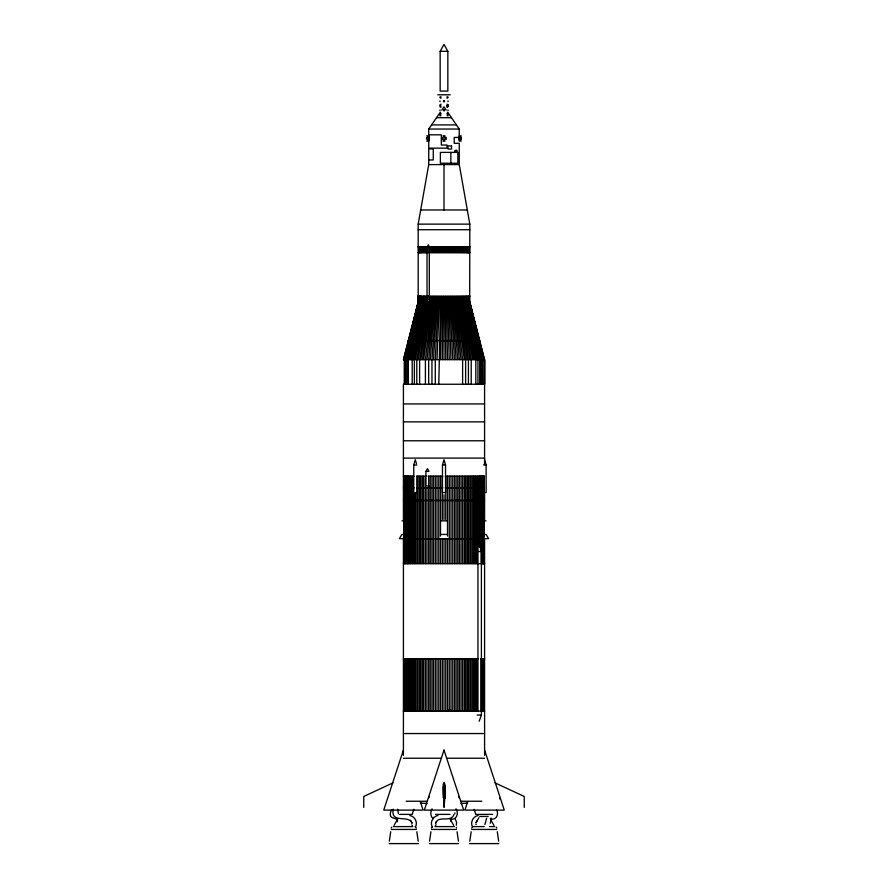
<?xml version="1.0" encoding="UTF-8"?>
<svg xmlns="http://www.w3.org/2000/svg" width="888" height="888" viewBox="0 0 888 888"><rect width="100%" height="100%" fill="white"/><g stroke="black" fill="none" stroke-linecap="round" stroke-linejoin="round"><path stroke-width="1.33" d="M444.866 797.524L444.044 807.392L443.223 786.857M442.291 359.618L442.89 296.037L444 296.037L444 359.618M440.492 359.618L441.769 296.037L440.659 296.037L438.794 384.238M436.985 359.618L439.549 296.037L438.428 296.037L435.275 359.618L435.286 384.238M435.764 823.398C437.717 814.807 450.971 823.054 453.868 814.673M433.499 359.618L437.329 296.037L436.274 296.037L431.945 359.618L431.945 384.238M439.982 104.717L439.982 106.826M448.018 106.804L448.018 104.74M428.738 136.142L426.839 135.753M389.321 841.214L390.698 831.767M429.559 841.214L430.935 831.767M469.796 841.214L471.173 831.767M430.225 359.618L435.253 296.037L434.199 296.037L428.682 359.618L428.682 384.238M426.95 359.618L433.178 301.853L433.178 296.037L432.123 296.037L432.123 301.853L425.408 359.618L425.408 384.238M450.616 821.111L451.182 818.514L450.571 818.991C456.465 820.623 459.14 813.097 455.966 808.813M490.265 823.298L491.419 818.514L490.809 818.991C496.092 820.49 499.223 814.196 496.603 809.923M423.709 359.618L431.113 301.853L431.113 296.037L430.203 296.037L430.203 301.853L422.422 359.618M426.873 138.14C431.457 140.992 425.263 135.731 428.238 137.662M461.127 138.65C456.443 135.809 463.003 141.225 459.584 139.005M486.613 818.214L484.915 824.441M443.245 784.337L444.044 782.539L444.755 783.749M420.901 359.618L429.337 301.853L429.337 296.037L428.56 296.037M428.416 301.853L419.613 359.618L419.613 384.238M418.082 359.618L427.55 301.853L427.55 296.037L426.629 296.037L426.629 301.853L416.794 359.618L416.805 384.238M439.982 113.786L440.06 114.696M418.181 246.82L418.181 224.131L428.738 164.591L428.738 148.907L433.266 148.907L433.266 159.951L428.738 159.951M415.295 359.618L425.785 301.853L425.785 296.037L425.052 296.037L425.052 301.853L414.374 359.618L414.374 384.238M413.142 359.618L424.409 301.853L424.409 296.037L423.676 296.037L423.687 301.853L412.21 359.618L412.21 384.238M456.343 825.318L456.554 822.321L455.167 818.792M410.978 359.618L423.043 301.853L423.043 296.037L422.311 296.037L422.322 301.853L410.045 359.618M408.846 359.618L421.689 301.853L421.156 296.037M407.492 359.618L420.823 301.853L420.29 296.037M406.116 359.618L419.969 301.853L419.969 296.037L419.491 301.853L405.605 359.618L405.616 384.238M439.982 100.844L439.982 101.643M439.982 109.912L439.982 110.7M448.018 101.643L448.018 100.844M448.063 105.983L447.497 106.549L447.208 105.772M448.018 110.7L448.018 109.912M404.728 384.238L404.728 359.618L418.581 303.197M404.795 359.618L419.114 301.853L419.114 296.037L418.059 296.037M404.262 384.238L404.262 359.618L418.614 301.853L418.614 296.037M418.326 301.853L403.807 359.618L418.326 301.853L418.237 296.037M404.329 359.618L418.814 301.853L418.914 296.037M418.526 296.037L418.526 301.853L403.84 359.618L406.116 350.749M407.725 344.422L409.701 336.608M410.378 333.932L418.526 301.853M418.181 252.636L418.181 301.853L403.418 359.618L484.648 359.618L484.648 384.238L403.418 384.238L403.418 519.558M448.018 97.769L448.018 96.936M416.783 492.596L413.764 492.596L413.764 464.99L415.295 459.74L416.45 463.669M442.457 464.99L444 459.74L445.543 464.99L445.543 492.596L442.457 492.596L442.457 464.99L445.543 464.99M413.819 809.268L412.199 814.385L399.545 814.385M476.112 822.521L476.967 820.934M403.418 750.083L383.738 810.111L423.088 810.111L420.524 802.286M467.477 802.286L464.912 810.111L504.262 810.111L484.582 750.083M428.66 798.012L429.404 796.425M440.948 104.129L440.426 105.772M440.948 113.198L440.781 114.608M447.053 98.346L447.075 96.77M447.053 107.415L447.219 106.005M391.397 809.923C386.513 821.578 399.456 815.983 397.325 821.822M432.034 808.813C430.358 811.632 430.036 816.938 433.477 818.692M479.154 721.211L481.407 715.073L481.407 563.647M391.153 828.049L391.697 827.15M431.39 828.049L432.523 826.761M471.628 828.049L472.76 826.761M439.982 96.936L439.982 97.769M460.828 138.572L460.184 139.061M435.331 825.629L435.897 824.952A2.52 0.844 -22.2 0 0 436.019 824.697M415.395 827.072C418.059 822.588 414.962 816.272 409.801 815.506M426.851 247.552L428.294 244.811L429.259 246.631M425.907 471.395L427.439 468.62L428.982 471.395L425.907 471.395L425.907 486.036L428.982 486.036M440.159 51.315L444 44.4L447.841 51.315L447.841 91.098L440.159 91.098L440.159 51.315L447.841 51.315M394.061 825.329L397.735 818.991M435.764 822.788L436.496 821.522M476.001 822.788L478.943 817.726M440.781 106.005L440.948 107.415M447.219 114.608L447.053 113.198M428.738 137.485L428.738 129.049L440.259 112.254M441.758 110.068L444 106.804L446.242 110.068M447.941 114.696L448.018 113.808M428.416 139.005L427.006 138.617M440.925 96.77L440.948 98.346M490.287 818.481L491.009 818.181M427.994 139.039L428.671 138.395L427.994 137.751M459.762 137.662L460.994 138.173M460.006 137.751L459.329 138.395L460.006 139.039M437.962 815.506C432.8 816.272 429.703 822.588 432.367 827.072M478.199 815.506C473.038 816.272 469.941 822.588 472.605 827.072M438.062 538.661L438.705 538.494M467.721 803.007L460.95 803.496M437.806 94.805L450.194 94.805M443.345 101.243L444.655 101.243M447.574 105.772L447.053 104.129M443.345 110.301L444.655 110.301M439.838 115.795L440.87 115.795M447.13 115.795L448.163 115.795M436.519 117.704L451.481 117.704M431.579 124.908L456.421 124.908M428.738 129.049L459.263 129.049L459.14 139.882M428.738 134.821L441.303 134.821L441.303 145.033L446.975 145.033L446.975 148.152L428.738 148.152L428.738 140.16M443.023 135.753L444.977 135.753M461.161 135.753L459.263 136.142M459.263 137.44L454.212 137.44L454.212 143.29L459.263 143.29L459.263 164.591L469.819 224.131L469.674 301.853L484.226 359.618L484.127 384.238M426.839 141.159L428.793 141.159M443.023 141.159L444.977 141.159M459.207 141.159L461.161 141.159M428.738 164.591L459.263 164.591M420.69 209.968L467.31 209.968M418.181 224.131L469.819 224.131M418.181 229.726L469.819 229.726M418.059 246.82L469.941 246.82M418.059 252.636L469.941 252.636M468.087 296.037L467.654 301.853L481.041 359.618L481.041 384.238M469.941 296.037L468.509 296.037L468.509 301.853L482.384 359.618L482.384 384.238M418.181 301.853L469.819 301.853L484.582 359.618L484.582 464.557M408.269 340.615L479.731 340.615M403.418 403.94L484.582 403.94M403.418 421.867L484.582 421.867M403.418 440.781L484.582 440.781M403.418 458.097L484.582 458.097M413.764 464.99L416.783 464.99M483.505 464.99L486.125 464.99L486.125 492.596L483.505 492.596M403.352 476.179L414.008 476.179M416.505 476.179L426.973 476.179M428.604 476.179L442.812 476.179M445.31 476.179L484.593 476.179M403.352 487.878L414.008 487.878M416.505 487.878L442.812 487.878M445.31 487.878L484.593 487.878M403.418 500.477L484.582 500.477M401.942 520.868L404.54 520.868M440.626 520.868L447.374 520.868M483.461 520.868L486.058 520.868M404.54 534.443L401.942 534.443L399.334 538.661L488.666 538.661L486.058 534.443L483.461 534.443M440.626 534.443L447.374 534.443M477.2 551.504L481.407 551.504M403.352 563.647L484.648 563.647M403.352 658.674L478.321 658.674M480.497 658.674L484.648 658.674M448.951 709.978L450.704 709.978M403.352 711.133L484.648 711.133M477.2 715.073L481.407 715.073M403.418 733.544L484.582 733.544M403.418 758.23L441.369 758.23M446.631 758.23L484.582 758.23M406.149 801.242L427.372 801.242M460.628 801.242L481.851 801.242M435.553 814.385L449.972 814.385M492.685 814.385L475.802 814.385L474.181 809.268M479.675 816.461L488.189 816.461M393.317 826.595L412.798 826.595M434.965 826.595L454.434 826.595M473.804 826.595L484.238 826.595M489.455 826.595L494.683 826.595M391.242 829.448L416.283 829.448M431.479 829.448L456.521 829.448M471.717 829.448L496.758 829.448M389.177 843.6L418.348 843.6M429.415 843.6L458.585 843.6M469.652 843.6L498.823 843.6M427.05 803.496L420.279 803.007M427.816 139.061L427.172 138.572M447.741 105.006L447.286 105.772L447.752 104.973L448.063 105.561M475.79 824.242L476.079 824.33A2.52 0.844 -22.2 0 1 476.234 824.486M415.24 826.761L416.372 828.049M411.866 824.952L412.421 825.629M496.303 827.15L496.847 828.049M447.419 105.772L447.752 106.571M398.412 813.808L397.624 809.212M447.741 112.254L459.263 129.049M458.596 796.425L459.34 798.012M456.299 827.416L456.61 828.049M490.997 820.257L493.939 825.329M450.027 818.991L453.701 825.329M410.522 820.257L411.999 822.788M403.418 537.151L404.195 538.661M484.582 459.74L486.125 464.99M469.475 296.037L469.475 301.853L477.6 333.833M479.331 340.615L480.297 344.422M480.941 346.953L484.16 359.618L469.475 301.853M481.862 359.618L468.031 301.853L468.031 296.037M480.53 359.618L467.166 301.853L466.788 296.037L466.788 301.853L479.709 359.618L479.698 384.238M479.154 359.618L466.311 301.853L466.311 296.037L465.678 296.037L465.678 301.853L477.955 359.618L477.955 384.238M477.011 359.618L464.946 301.853L464.946 296.037L464.313 296.037L464.313 301.853L475.813 359.618L475.813 384.238M497.302 831.767L498.679 841.214M457.065 831.767L458.441 841.214M416.827 831.767L418.204 841.214M474.869 359.618L463.58 301.853L463.58 296.037L462.948 296.037L462.948 301.853L473.681 359.618M472.705 359.618L462.215 301.853L462.215 296.037L461.372 296.037L461.372 301.853L471.217 359.618L471.217 384.238M469.907 359.618L460.439 301.853L460.439 296.037L459.584 296.037L459.584 301.853L468.42 359.618L468.42 384.238M467.11 359.618L458.652 301.853L458.652 296.037L457.797 296.037L457.797 301.853L465.623 359.618L465.623 384.238M464.291 359.618L456.887 301.853L456.887 296.037L455.877 296.037L455.877 301.853L462.615 359.618L462.615 384.238M461.039 359.618L454.811 301.853L454.811 296.037L453.801 296.037L459.362 359.618M499.578 798.012L499.678 798.923M457.775 359.618L452.736 296.037L451.726 296.037L456.099 359.618M393.24 809.179C390.343 824.486 409.324 814.118 411.999 823.398M454.501 359.618L450.671 296.037L449.572 296.037L452.758 359.618M451.004 359.618L448.44 296.037L447.341 296.037L449.25 359.618M447.497 359.618L446.209 296.037L445.11 296.037L445.754 359.618M524.253 807.392L524.253 796.458L495.005 782.861M484.582 492.008L484.582 519.558M484.582 538.85L484.582 755.288M484.415 359.618L484.415 384.238M484.193 476.179L484.127 536.097M484.193 538.85L484.127 563.647M484.193 658.674L484.127 711.133M483.205 476.179L483.294 563.647M483.205 658.674L483.294 711.133M482.384 476.179L482.384 563.647M482.384 658.674L482.384 711.133M481.851 476.179L481.851 563.647M481.851 658.674L481.851 711.133M481.041 476.179L481.041 563.647M481.041 658.674L481.041 711.133M480.497 476.179L480.497 549.872M479.698 476.179L479.698 547.119M479.154 476.179L479.154 547.119M477.955 476.179L477.955 711.133M477 476.179L477 563.647M477 658.674L477 711.133M475.813 476.179L475.813 563.647M475.813 658.674L475.813 711.133M474.847 476.179L474.847 563.647M474.847 658.674L474.847 711.133M473.67 476.179L473.67 563.647M473.67 658.674L473.67 711.133M472.705 476.179L472.705 563.647M472.705 658.674L472.705 711.133M471.217 476.179L471.217 563.647M471.217 658.674L471.217 711.133M469.896 476.179L469.896 563.647M469.896 658.674L469.896 711.133M469.475 246.82L469.475 252.636M469.386 246.82L469.386 252.636M469.386 296.037L469.386 301.853L483.749 359.618L469.186 301.853L469.086 296.037L469.186 301.853L483.305 359.618L468.886 301.853L468.886 296.037M468.886 246.82L468.886 252.636M468.509 246.82L468.509 252.636M468.42 476.179L468.42 563.647M468.42 658.674L468.42 711.133M468.031 246.82L468.031 252.636M467.654 246.82L467.654 252.636M467.166 246.82L467.166 252.636M467.099 476.179L467.099 563.647M467.099 658.674L467.099 711.133M466.788 246.82L466.788 252.636M466.311 246.82L466.311 252.636M465.678 246.82L465.678 252.636M465.623 476.179L465.623 563.647M465.623 658.674L465.623 711.133M464.946 246.82L464.946 252.636M464.313 246.82L464.313 252.636M464.291 476.179L464.291 563.647M464.291 658.674L464.291 711.133M463.58 246.82L463.58 252.636M462.948 246.82L462.948 252.636M462.615 476.179L462.615 563.647M462.615 658.674L462.615 711.133M462.215 246.82L462.215 252.636M461.372 246.82L461.372 252.636M461.027 476.179L461.027 563.647M461.027 658.674L461.027 711.133M460.439 246.82L460.439 252.636M459.584 246.82L459.584 252.636M459.362 476.179L459.362 563.647M459.362 658.674L459.362 711.133M458.652 246.82L458.652 252.636M457.797 246.82L457.797 252.636M457.764 476.179L457.764 563.647M457.764 658.674L457.764 711.133M456.887 246.82L456.887 252.636M456.099 476.179L456.099 563.647M456.099 658.674L456.099 711.133M455.877 246.82L455.877 252.636M454.811 246.82L454.811 252.636M454.501 476.179L454.501 563.647M454.501 658.674L454.501 711.133M453.801 246.82L453.801 252.636M452.736 246.82L452.736 252.636M452.758 476.179L452.758 563.647M452.758 658.674L452.758 711.133M451.726 246.82L451.726 252.636M451.004 476.179L451.004 563.647M451.004 658.674L451.004 711.133M450.871 152.403L450.871 163.226M450.671 246.82L450.671 252.636M449.572 246.82L449.572 252.636M449.25 476.179L449.25 563.647M449.25 658.674L449.25 711.133M448.44 246.82L448.44 252.636M447.497 476.179L447.497 536.097M447.497 538.85L447.497 563.647M447.497 658.674L447.497 711.133M447.341 246.82L447.341 252.636M446.22 137.418L446.22 139.372M446.209 246.82L446.209 252.636M445.754 476.179L445.754 519.558M445.754 538.85L445.754 563.647M445.754 658.674L445.754 711.133M445.11 246.82L445.11 252.636M444 100.444L444 102.042M444 109.513L444 111.1M444 164.591L444 209.968M444 246.82L444 252.636M444 494.76L444 519.558M444 538.85L444 563.647M444 658.674L444 711.133M443.212 784.97L443.212 797.524M442.89 246.82L442.89 252.636M442.291 476.179L442.291 519.558M442.291 538.85L442.291 563.647M442.291 658.674L442.291 711.133M441.78 137.418L441.78 139.372M441.769 246.82L441.769 252.636M440.659 246.82L440.659 252.636M440.504 476.179L440.504 536.097M440.504 538.85L440.504 563.647M440.504 658.674L440.504 711.133M439.549 246.82L439.549 252.636M438.794 476.179L438.794 563.647M438.794 658.674L438.794 711.133M438.428 246.82L438.428 252.636M437.329 246.82L437.329 252.636M436.996 476.179L436.996 563.647M436.996 658.674L436.996 711.133M436.274 246.82L436.274 252.636M435.253 246.82L435.253 252.636M435.286 476.179L435.286 563.647M435.286 658.674L435.286 711.133M434.199 246.82L434.199 252.636M433.499 476.179L433.499 563.647M433.499 658.674L433.499 711.133M433.178 246.82L433.178 252.636M432.123 246.82L432.123 252.636M431.945 476.179L431.945 563.647M431.945 658.674L431.945 711.133M431.113 246.82L431.113 252.636M430.203 246.82L430.203 252.636M430.236 476.179L430.236 563.647M430.236 658.674L430.236 711.133M429.337 246.82L429.337 252.636M429.315 247.552L429.315 299.889M428.86 137.041L428.86 139.882M428.682 476.179L428.682 563.647M428.682 658.674L428.682 711.133M427.55 246.82L427.55 252.636M427.039 247.552L427.039 299.889M426.973 487.878L426.973 563.647M426.973 658.674L426.973 711.133M426.629 246.82L426.629 252.636M425.785 246.82L425.785 252.636M425.408 476.179L425.408 563.647M425.408 658.674L425.408 711.133M425.052 246.82L425.052 252.636M424.409 246.82L424.409 252.636M423.687 246.82L423.687 252.636M423.709 476.179L423.709 563.647M423.709 658.674L423.709 711.133M423.043 246.82L423.043 252.636M422.322 246.82L422.322 252.636M422.422 476.179L422.422 563.647M422.422 658.674L422.422 711.133M421.689 246.82L421.689 252.636M421.212 246.82L421.212 252.636M421.212 296.037L421.212 301.853L408.336 359.618L408.336 384.238M420.823 246.82L420.823 252.636M420.901 476.179L420.901 563.647M420.901 658.674L420.901 711.133M420.346 246.82L420.346 252.636M420.346 296.037L420.346 301.853L406.97 359.618L406.981 384.238M419.969 246.82L419.969 252.636M419.613 476.179L419.613 563.647M419.613 658.674L419.613 711.133M419.491 246.82L419.491 252.636M419.114 246.82L419.114 252.636M418.814 246.82L418.914 252.636M418.614 246.82L418.614 252.636M418.526 246.82L418.526 252.636M418.326 246.82L418.326 252.636M418.104 476.179L418.104 563.647M418.104 658.674L418.104 711.133M416.805 476.179L416.805 563.647M416.805 658.674L416.805 711.133M415.295 493.384L415.295 563.647M415.295 658.674L415.295 711.133M414.374 493.384L414.374 563.647M414.374 658.674L414.374 711.133M413.153 476.179L413.153 563.647M413.153 658.674L413.153 711.133M412.21 476.179L412.21 563.647M412.21 658.674L412.21 711.133M411 476.179L411 563.647M411 658.674L411 711.133M410.056 476.179L410.056 563.647M410.056 658.674L410.056 711.133M408.846 476.179L408.846 563.647M408.846 658.674L408.846 711.133M408.336 476.179L408.336 563.647M408.336 658.674L408.336 711.133M407.503 476.179L407.503 563.647M407.503 658.674L407.503 711.133M406.981 476.179L406.981 563.647M406.981 658.674L406.981 711.133M406.149 476.179L406.149 563.647M406.149 658.674L406.149 711.133M405.616 476.179L405.616 563.647M405.616 658.674L405.616 711.133M404.728 476.179L404.795 563.647M404.728 658.674L404.795 711.133M404.34 476.179L404.262 563.647M404.262 658.674L404.34 711.133M403.874 476.179L403.874 563.647M403.874 658.674L403.785 711.133M403.418 538.85L403.418 755.288M392.996 782.861L363.747 796.458L363.747 807.392M454.9 812.82A4.429 1.476 -90 0 1 454.8 813.885M444.866 784.97L444.866 798.356L444.866 784.97M444 750.083L424.331 810.111L463.669 810.111L444 750.083M429.226 137.041L427.05 137.041L427.05 139.882L429.226 139.882L429.226 137.041M444.932 137.041L443.068 137.041L443.068 139.882L444.932 139.882L444.932 137.041M460.95 137.041L458.774 137.041L458.774 139.882L460.95 139.882L460.95 137.041M451.57 145.921L448.029 145.921L448.029 149.029L451.57 149.029L451.57 145.921M456.776 150.383L454.856 150.383L454.856 151.781L456.776 151.781L456.776 150.383M457.853 152.403L440.37 152.403L440.37 163.226L457.853 163.226L457.853 152.403M483.738 563.647L483.738 476.179L483.66 563.647M483.738 711.133L483.738 658.674L483.66 711.133M469.186 252.636L469.186 246.82L469.086 252.636"/></g></svg>
